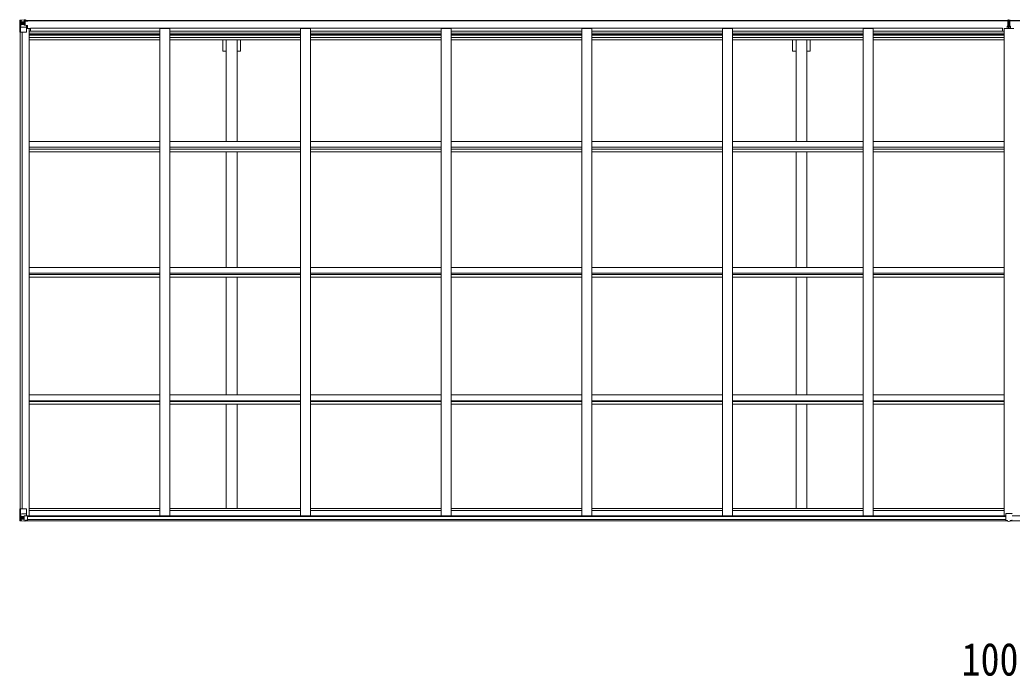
# Model space of a CAD drawing. Units: millimetres at full size; details may follow other scales. Extents: x -9783 to 9892, y -6828 to 6752.
# Drawn here: x -3052 to 1998, y 884 to 4225 of the extents above; entities that cross this region are included whole.
import ezdxf
from ezdxf.enums import TextEntityAlignment as Align

# ---------------------------------------------------------------- set-up
doc = ezdxf.new("R2010")
doc.units = ezdxf.units.MM
doc.header["$LTSCALE"] = 35
for name, color, linetype, lineweight in [('0-1_本体', 4, 'Continuous', 9), ('0-2_部品', 7, 'Continuous', 9), ('0-A_寸法', 6, 'Continuous', 9)]:
    doc.layers.add(name, color=color, linetype=linetype, lineweight=lineweight)
doc.styles.add('ＭＳ ゴシック', font='')
doc.styles.get('ＭＳ ゴシック').set_extended_font_data('MS Gothic')

msp = doc.modelspace()

# ---------------------------------------------------------------- linework, layer by layer
at = {"layer": '0-1_本体'}
for p, q in [((-3028.64, 4222.19), (1975.36, 4222.19)), ((-3028.64, 4220.13), (1975.36, 4220.13)), ((6992.36, 4222.19), (1988.36, 4222.19)), ((6992.36, 4220.13), (1988.36, 4220.13)), ((-3050.14, 1736.33), (-3050.14, 4161.42)), ((-3041.14, 1736.33), (-3041.14, 4161.42)), ((-3040.44, 1736.33), (-3040.44, 4161.42)), ((-3018.14, 4180.5), (-3005.14, 4180.5)), ((-3005.14, 1699.98), (-3005.14, 4180.5)), ((-3005.14, 4166.85), (-2339.14, 4166.85)), ((-3005.14, 4157.49), (-2339.14, 4157.49)), ((-3005.14, 4150.41), (-2339.14, 4150.41)), ((-3005.14, 4146.63), (-2339.14, 4146.63)), ((-2997.64, 4181.92), (1949.36, 4181.92)), ((-2997.64, 4166.85), (-2997.64, 4181.92)), ((-2339.14, 4180.08), (-2289.14, 4180.08)), ((-2339.14, 1699.98), (-2339.14, 4180.08)), ((-2289.14, 1699.98), (-2289.14, 4180.08)), ((-2289.14, 4166.85), (-1623.14, 4166.85)), ((-2289.14, 4157.49), (-1623.14, 4157.49)), ((-2289.14, 4150.41), (-1623.14, 4150.41)), ((-2289.14, 4146.63), (-1623.14, 4146.63)), ((-1623.14, 4180.08), (-1573.14, 4180.08)), ((-1623.14, 1699.98), (-1623.14, 4180.08)), ((-1573.14, 1699.98), (-1573.14, 4180.08)), ((-1573.14, 4166.85), (-907.14, 4166.85)), ((-1573.14, 4157.49), (-907.14, 4157.49)), ((-1573.14, 4150.41), (-907.14, 4150.41)), ((-1573.14, 4146.63), (-907.14, 4146.63)), ((-907.14, 4180.08), (-857.14, 4180.08)), ((-907.14, 1699.98), (-907.14, 4180.08)), ((-857.14, 1699.98), (-857.14, 4180.08)), ((-857.14, 4166.85), (-191.14, 4166.85)), ((-857.14, 4157.49), (-191.14, 4157.49)), ((-857.14, 4150.41), (-191.14, 4150.41)), ((-857.14, 4146.63), (-191.14, 4146.63)), ((-191.14, 4180.08), (-141.14, 4180.08)), ((-191.14, 1699.98), (-191.14, 4180.08)), ((-141.14, 1699.98), (-141.14, 4180.08)), ((-141.14, 4166.85), (524.86, 4166.85)), ((-141.14, 4157.49), (524.86, 4157.49)), ((-141.14, 4150.41), (524.86, 4150.41)), ((-141.14, 4146.63), (524.86, 4146.63)), ((524.86, 4180.08), (574.86, 4180.08)), ((524.86, 1699.98), (524.86, 4180.08)), ((574.86, 1699.98), (574.86, 4180.08)), ((574.86, 4166.85), (1240.86, 4166.85)), ((574.86, 4157.49), (1240.86, 4157.49)), ((574.86, 4150.41), (1240.86, 4150.41)), ((574.86, 4146.63), (1240.86, 4146.63)), ((1240.86, 4180.08), (1290.86, 4180.08)), ((1240.86, 1699.98), (1240.86, 4180.08)), ((1290.86, 1699.98), (1290.86, 4180.08)), ((1290.86, 4166.85), (1956.86, 4166.85)), ((1290.86, 4157.49), (1956.86, 4157.49)), ((1290.86, 4150.41), (1956.86, 4150.41)), ((1290.86, 4146.63), (1956.86, 4146.63)), ((1949.36, 4166.85), (1949.36, 4181.92)), ((1956.86, 4180.08), (2006.86, 4180.08)), ((1956.86, 1699.98), (1956.86, 4180.08)), ((-3005.14, 4135.28), (-2339.14, 4135.28)), ((-3005.14, 4122.46), (-2339.14, 4122.46)), ((-2289.14, 4135.28), (-1623.14, 4135.28)), ((-2289.14, 4122.46), (-1623.14, 4122.46)), ((-2001.64, 3605), (-2001.64, 4122.46)), ((-1946.64, 3605), (-1946.64, 4122.46)), ((-1928.94, 4066.19), (-1928.94, 4122.46)), ((-1573.14, 4135.28), (-907.14, 4135.28)), ((-1573.14, 4122.46), (-907.14, 4122.46)), ((-857.14, 4135.28), (-191.14, 4135.28)), ((-857.14, 4122.46), (-191.14, 4122.46)), ((-141.14, 4135.28), (524.86, 4135.28)), ((-141.14, 4122.46), (524.86, 4122.46)), ((574.86, 4135.28), (1240.86, 4135.28)), ((574.86, 4122.46), (1240.86, 4122.46)), ((880.66, 4066.19), (880.66, 4122.46)), ((898.36, 3605), (898.36, 4122.46)), ((953.36, 3605), (953.36, 4122.46)), ((971.06, 4066.19), (971.06, 4122.46)), ((1290.86, 4135.28), (1956.86, 4135.28)), ((1290.86, 4122.46), (1956.86, 4122.46)), ((-1928.94, 4066.19), (-1946.64, 4066.19)), ((898.36, 4066.19), (880.66, 4066.19)), ((971.06, 4066.19), (953.36, 4066.19)), ((-3005.14, 3605), (-2339.14, 3605)), ((-2289.14, 3605), (-1623.14, 3605)), ((-1573.14, 3605), (-907.14, 3605)), ((-857.14, 3605), (-191.14, 3605)), ((-141.14, 3605), (524.86, 3605)), ((574.86, 3605), (1240.86, 3605)), ((1290.86, 3605), (1956.86, 3605)), ((-3005.14, 3576.04), (-2339.14, 3576.04)), ((-3005.14, 3565.88), (-2339.14, 3565.88)), ((-3005.14, 3553.05), (-2339.14, 3553.05)), ((-2289.14, 3576.04), (-1623.14, 3576.04)), ((-2289.14, 3565.88), (-1623.14, 3565.88)), ((-2289.14, 3553.05), (-1623.14, 3553.05)), ((-2001.64, 2964.54), (-2001.64, 3553.05)), ((-1946.64, 2964.54), (-1946.64, 3553.05)), ((-1573.14, 3576.04), (-907.14, 3576.04)), ((-1573.14, 3565.88), (-907.14, 3565.88)), ((-1573.14, 3553.05), (-907.14, 3553.05)), ((-857.14, 3576.04), (-191.14, 3576.04)), ((-857.14, 3565.88), (-191.14, 3565.88)), ((-857.14, 3553.05), (-191.14, 3553.05)), ((-141.14, 3576.04), (524.86, 3576.04)), ((-141.14, 3565.88), (524.86, 3565.88)), ((-141.14, 3553.05), (524.86, 3553.05)), ((574.86, 3576.04), (1240.86, 3576.04)), ((574.86, 3565.88), (1240.86, 3565.88)), ((574.86, 3553.05), (1240.86, 3553.05)), ((898.36, 2964.54), (898.36, 3553.05)), ((953.36, 2964.54), (953.36, 3553.05)), ((1290.86, 3576.04), (1956.86, 3576.04)), ((1290.86, 3565.88), (1956.86, 3565.88)), ((1290.86, 3553.05), (1956.86, 3553.05)), ((-3005.14, 2964.54), (-2339.14, 2964.54)), ((-3005.14, 2935.1), (-2339.14, 2935.1)), ((-2289.14, 2964.54), (-1623.14, 2964.54)), ((-2289.14, 2935.1), (-1623.14, 2935.1)), ((-1573.14, 2964.54), (-907.14, 2964.54)), ((-1573.14, 2935.1), (-907.14, 2935.1)), ((-857.14, 2964.54), (-191.14, 2964.54)), ((-857.14, 2935.1), (-191.14, 2935.1)), ((-141.14, 2964.54), (524.86, 2964.54)), ((-141.14, 2935.1), (524.86, 2935.1)), ((574.86, 2964.54), (1240.86, 2964.54)), ((574.86, 2935.1), (1240.86, 2935.1)), ((1290.86, 2964.54), (1956.86, 2964.54)), ((1290.86, 2935.1), (1956.86, 2935.1)), ((-3005.14, 2927.96), (-2339.14, 2927.96)), ((-3005.14, 2915), (-2339.14, 2915)), ((-2289.14, 2927.96), (-1623.14, 2927.96)), ((-2289.14, 2915), (-1623.14, 2915)), ((-2001.64, 2315.71), (-2001.64, 2915)), ((-1946.64, 2315.71), (-1946.64, 2915)), ((-1573.14, 2927.96), (-907.14, 2927.96)), ((-1573.14, 2915), (-907.14, 2915)), ((-857.14, 2927.96), (-191.14, 2927.96)), ((-857.14, 2915), (-191.14, 2915)), ((-141.14, 2927.96), (524.86, 2927.96)), ((-141.14, 2915), (524.86, 2915)), ((574.86, 2927.96), (1240.86, 2927.96)), ((574.86, 2915), (1240.86, 2915)), ((898.36, 2315.71), (898.36, 2915)), ((953.36, 2315.71), (953.36, 2915)), ((1290.86, 2927.96), (1956.86, 2927.96)), ((1290.86, 2915), (1956.86, 2915)), ((-3005.14, 2315.71), (-2339.14, 2315.71)), ((-3005.14, 2285.92), (-2339.14, 2285.92)), ((-3005.14, 2282.04), (-2339.14, 2282.04)), ((-2289.14, 2315.71), (-1623.14, 2315.71)), ((-2289.14, 2285.92), (-1623.14, 2285.92)), ((-2289.14, 2282.04), (-1623.14, 2282.04)), ((-1573.14, 2315.71), (-907.14, 2315.71)), ((-1573.14, 2285.92), (-907.14, 2285.92)), ((-1573.14, 2282.04), (-907.14, 2282.04)), ((-857.14, 2315.71), (-191.14, 2315.71)), ((-857.14, 2285.92), (-191.14, 2285.92)), ((-857.14, 2282.04), (-191.14, 2282.04)), ((-141.14, 2315.71), (524.86, 2315.71)), ((-141.14, 2285.92), (524.86, 2285.92)), ((-141.14, 2282.04), (524.86, 2282.04)), ((574.86, 2315.71), (1240.86, 2315.71)), ((574.86, 2285.92), (1240.86, 2285.92)), ((574.86, 2282.04), (1240.86, 2282.04)), ((1290.86, 2315.71), (1956.86, 2315.71)), ((1290.86, 2285.92), (1956.86, 2285.92)), ((1290.86, 2282.04), (1956.86, 2282.04)), ((-3005.11, 2269.02), (-2339.11, 2269.02)), ((-2289.11, 2269.02), (-1623.11, 2269.02)), ((-2001.64, 1737.2), (-2001.64, 2269.02)), ((-1946.64, 1737.2), (-1946.64, 2269.02)), ((-1573.11, 2269.02), (-907.11, 2269.02)), ((-857.11, 2269.02), (-191.11, 2269.02)), ((-141.11, 2269.02), (524.89, 2269.02)), ((574.89, 2269.02), (1240.89, 2269.02)), ((898.36, 1737.2), (898.36, 2269.02)), ((953.36, 1737.2), (953.36, 2269.02)), ((1290.89, 2269.02), (1956.89, 2269.02)), ((-3005.14, 1737.2), (-2339.14, 1737.2)), ((-3005.14, 1728.08), (-2339.14, 1728.08)), ((-2289.14, 1737.2), (-1623.14, 1737.2)), ((-2289.14, 1728.08), (-1623.14, 1728.08)), ((-1573.14, 1737.2), (-907.14, 1737.2)), ((-1573.14, 1728.08), (-907.14, 1728.08)), ((-857.14, 1737.2), (-191.14, 1737.2)), ((-857.14, 1728.08), (-191.14, 1728.08)), ((-141.14, 1737.2), (524.86, 1737.2)), ((-141.14, 1728.08), (524.86, 1728.08)), ((574.86, 1737.2), (1240.86, 1737.2)), ((574.86, 1728.08), (1240.86, 1728.08)), ((1290.86, 1737.2), (1956.86, 1737.2)), ((1290.86, 1728.08), (1956.86, 1728.08)), ((-3023.64, 1674.53), (1975.36, 1674.53)), ((-3014.18, 1699.98), (1965.91, 1699.98)), ((-3013.64, 1697.62), (1965.36, 1697.62)), ((-3013.64, 1681.96), (1965.36, 1681.96)), ((6987.36, 1674.53), (1988.36, 1674.53)), ((6977.9, 1699.98), (1997.82, 1699.98))]:
    msp.add_line(p, q, dxfattribs=at)
msp.add_lwpolyline([(-2001.64, 4066.19), (-2019.34, 4066.19), (-2019.34, 4122.46)], dxfattribs=at)
at = {"layer": '0-2_部品'}
for p, q in [((-3052.14, 4222.13), (-3052.14, 4222.09)), ((-3051.2, 4223.13), (-3051.2, 4223.13)), ((-3051.2, 4223.09), (-3051.2, 4223.13)), ((-3042.23, 4223.52), (-3050.15, 4223.05)), ((-3049.29, 4222.08), (-3049.29, 4222.01)), ((-3049.29, 4161.42), (-3049.29, 4222.01)), ((-3048.75, 4188.3), (-3044.6, 4200.39)), ((-3045.32, 4218.63), (-3048.06, 4222.3)), ((-3044.47, 4215.12), (-3042.14, 4215.18)), ((-3044.47, 4201.65), (-3044.47, 4215.12)), ((-3042.14, 4201.62), (-3044.47, 4201.65)), ((-3030.14, 4224.31), (-3042.14, 4223.52)), ((-3042.14, 4215.18), (-3030.14, 4215.18)), ((-3042.14, 4201.62), (-3030.14, 4201.62)), ((-3042.14, 4201.62), (-3042.14, 4201.62)), ((-3036.66, 4207.98), (-3036.66, 4207.02)), ((-3031.14, 4215.18), (-3030.14, 4215.18)), ((-3023.64, 4224.82), (-3030.14, 4224.42)), ((-3030.14, 4198.33), (-3030.14, 4224.42)), ((-3030.14, 4223.54), (-3023.64, 4223.94)), ((-3028.64, 4218.72), (-3030.14, 4218.72)), ((-3028.64, 4215.18), (-3030.14, 4215.18)), ((-3028.64, 4201.62), (-3030.14, 4201.62)), ((-3029.31, 4198.07), (-3018.96, 4196.41)), ((-3029.31, 4197.43), (-3029.31, 4198.07)), ((-3018.96, 4195.78), (-3029.31, 4197.43)), ((-3023.64, 4223.01), (-3028.64, 4222.92)), ((-3028.14, 4218.36), (-3028.64, 4218.36)), ((-3024.64, 4213.42), (-3028.64, 4213.42)), ((-3024.64, 4205.22), (-3028.64, 4205.22)), ((-3028.53, 4217.05), (-3024.64, 4217.05)), ((-3028.14, 4219.38), (-3028.14, 4217.43)), ((-3020.14, 4219.38), (-3028.14, 4219.38)), ((-3020.14, 4219.36), (-3028.14, 4219.36)), ((-3018.14, 4217.51), (-3028.14, 4217.43)), ((-3028.14, 4217.26), (-3028.14, 4217.43)), ((-3028.14, 4217.43), (-3028.14, 4217.43)), ((-3024.64, 4197.32), (-3024.64, 4217.29)), ((-3023.64, 4223.94), (-3023.64, 4224.82)), ((-3023.64, 4223.42), (-3023.64, 4223.94)), ((-3023.64, 4223.42), (-3023.64, 4223.01)), ((-3023.64, 4223.01), (-3023.64, 4222.19)), ((-3018.96, 4196.41), (-3018.96, 4195.78)), ((-3018.68, 4196.34), (-3014.64, 4196.3)), ((-3018.64, 4222.62), (-3018.64, 4222.19)), ((-3018.34, 4222.62), (-3018.64, 4222.62)), ((-3018.34, 4222.62), (-3016.65, 4222.19)), ((-3018.14, 4219.12), (-3013.14, 4219.12)), ((-3018.14, 4217.51), (-3018.14, 4219.12)), ((-3018.14, 4162.42), (-3018.14, 4195.52)), ((-3013.64, 4196.29), (-3014.64, 4196.3)), ((-3014.64, 4194.57), (-3013.64, 4194.57)), ((-3013.64, 4181.11), (-3013.64, 4196.29)), ((-3013.14, 4220.13), (-3013.14, 4219.12)), ((-3013.14, 4219.12), (-3012.14, 4219.12)), ((-3012.14, 4219.12), (-3012.14, 4220.13)), ((-3012.14, 4219.12), (-3012.14, 4217.56)), ((-3012.14, 4217.44), (-3012.14, 4217.56)), ((1973.36, 4192.85), (1980.36, 4192.91)), ((1975.36, 4223.91), (1980.21, 4224.21)), ((1975.36, 4220.91), (1975.36, 4223.91)), ((1980.36, 4221.21), (1975.36, 4220.91)), ((1975.36, 4219.41), (1975.36, 4220.91)), ((1976.36, 4218.41), (1980.36, 4218.41)), ((1976.36, 4216.58), (1976.36, 4218.41)), ((1976.36, 4216.58), (1980.36, 4216.51)), ((1976.36, 4212.98), (1976.36, 4216.58)), ((1976.36, 4212.98), (1980.36, 4212.91)), ((1976.36, 4204.74), (1976.36, 4212.98)), ((1976.36, 4204.74), (1980.36, 4204.71)), ((1976.36, 4192.88), (1976.36, 4204.74)), ((1980.21, 4224.21), (1981.86, 4224.31)), ((1981.86, 4221.3), (1980.36, 4221.21)), ((1980.36, 4218.41), (1980.36, 4221.21)), ((1980.36, 4218.41), (1980.36, 4207.69)), ((1980.36, 4207.69), (1983.36, 4207.69)), ((1980.36, 4200.62), (1980.36, 4207.69)), ((1980.36, 4200.62), (1983.36, 4200.62)), ((1980.36, 4190.98), (1980.36, 4200.62)), ((1981.86, 4224.31), (1981.86, 4221.3)), ((1988.36, 4220.9), (1981.86, 4221.3)), ((1983.36, 4218.41), (1987.36, 4218.41)), ((1983.36, 4218.41), (1983.36, 4207.69)), ((1983.36, 4216.51), (1987.36, 4216.51)), ((1983.36, 4200.62), (1983.36, 4207.69)), ((1983.36, 4190.98), (1983.36, 4200.62)), ((1990.36, 4192.35), (1983.36, 4192.41)), ((1987.36, 4216.51), (1987.36, 4218.41)), ((1987.36, 4192.88), (1987.36, 4204.71)), ((1988.36, 4219.41), (1988.36, 4220.9)), ((1990.36, 4191.47), (1990.36, 4192.35)), ((-3049.29, 4161.42), (-3019.14, 4161.42)), ((-3048.75, 4188.3), (-3042.14, 4188.09)), ((-3042.14, 4188.09), (-3018.14, 4188.09)), ((-3013.64, 4184.42), (-3018.14, 4184.42)), ((-2997.64, 4181.11), (-3018.14, 4181.11)), ((1973.36, 4191.47), (1980.36, 4191.41)), ((1973.36, 4180.08), (1973.36, 4190.97)), ((1980.36, 4190.98), (1983.36, 4190.98)), ((1980.36, 4183.91), (1980.36, 4190.98)), ((1980.36, 4183.91), (1983.36, 4183.91)), ((1980.36, 4183.91), (1980.36, 4180.08)), ((1983.36, 4183.91), (1983.36, 4190.98)), ((1983.36, 4183.91), (1983.36, 4180.08)), ((1990.36, 4180.08), (1990.36, 4190.97)), ((-3052.14, 1736.33), (-3019.14, 1736.33)), ((-3052.14, 1675.62), (-3052.14, 1736.33)), ((-3049.29, 1736.33), (-3049.29, 1675.74)), ((-3018.14, 1735.33), (-3018.14, 1702.23)), ((-3051.2, 1674.66), (-3051.2, 1674.61)), ((-3042.23, 1674.23), (-3050.15, 1674.7)), ((-3049.29, 1675.67), (-3049.29, 1675.74)), ((-3048.75, 1709.44), (-3042.14, 1709.66)), ((-3048.75, 1709.44), (-3044.6, 1697.36)), ((-3045.32, 1679.12), (-3048.06, 1675.45)), ((-3042.14, 1696.13), (-3044.47, 1696.09)), ((-3044.47, 1696.09), (-3044.47, 1682.62)), ((-3044.47, 1682.62), (-3042.14, 1682.56)), ((-3042.14, 1709.66), (-3018.14, 1709.66)), ((-3042.14, 1696.13), (-3042.14, 1696.13)), ((-3030.14, 1696.13), (-3042.14, 1696.13)), ((-3042.14, 1682.57), (-3030.14, 1682.57)), ((-3030.14, 1673.44), (-3042.14, 1674.22)), ((-3037.62, 1689.77), (-3037.62, 1690.73)), ((-3030.14, 1700.11), (-3023.64, 1700.11)), ((-3030.14, 1700.11), (-3030.14, 1673.33)), ((-3018.96, 1701.97), (-3029.31, 1700.31)), ((-3029.31, 1700.31), (-3029.31, 1700.11)), ((-3026.61, 1700.11), (-3018.96, 1701.33)), ((-3023.64, 1700.11), (-3014.64, 1700.08)), ((-3023.64, 1672.93), (-3023.64, 1678.87)), ((-3014.64, 1678.3), (-3023.64, 1678.24)), ((-3018.96, 1701.33), (-3018.96, 1701.97)), ((-3013.64, 1699.17), (-3013.64, 1679.02)), ((1965.36, 1678.07), (1965.36, 1710.39)), ((1965.36, 1678.07), (1965.37, 1678.03)), ((1997.36, 1711.39), (1966.36, 1711.39)), ((1975.36, 1677.3), (1966.36, 1677.35)), ((1988.36, 1677.3), (1997.36, 1677.35))]:
    msp.add_line(p, q, dxfattribs=at)
for points in [[(-3052.14, 4222.09), (-3052.14, 4161.42), (-3049.29, 4161.42)], [(-3051.2, 4223.13), (-3042.14, 4223.69), (-3030.14, 4224.42)], [(-3038.58, 4208.94), (-3039.54, 4208.94), (-3039.54, 4209.9), (-3038.58, 4209.9)], [(-3037.62, 4210.86), (-3037.62, 4211.82), (-3036.66, 4211.82), (-3036.66, 4210.86)], [(-3036.66, 4207.02), (-3037.62, 4207.02), (-3037.62, 4207.98)], [(-3035.7, 4209.9), (-3034.74, 4209.9), (-3034.74, 4208.94), (-3035.7, 4208.94)], [(-3023.64, 4223.42), (-3028.64, 4223.42), (-3028.64, 4197.96)], [(-3028.14, 4218.36), (-3020.14, 4218.36), (-3020.14, 4220.13)], [(-3013.14, 4217.39), (-3028.14, 4217.26), (-3028.14, 4217.26)], [(-3018.14, 4217.51), (-3018.14, 4217.5), (-3012.14, 4217.56)], [(-3014.64, 4196.3), (-3014.64, 4194.57), (-3018.14, 4194.55)], [(1980.36, 4192.41), (1973.36, 4192.35), (1973.36, 4192.85)], [(1980.36, 4190.91), (1973.36, 4190.97), (1973.36, 4191.47), (1973.36, 4192.35)], [(1981.86, 4224.31), (1988.36, 4223.91), (1988.36, 4220.9)], [(1983.36, 4212.91), (1987.36, 4212.91), (1987.36, 4216.51)], [(1983.36, 4204.71), (1987.36, 4204.71), (1987.36, 4212.91)], [(1983.36, 4192.91), (1990.36, 4192.85), (1990.36, 4192.35)], [(1983.36, 4191.41), (1990.36, 4191.47), (1990.36, 4190.97), (1983.36, 4190.91)], [(-3051.2, 1674.61), (-3042.14, 1674.06), (-3023.64, 1672.93)], [(-3038.58, 1687.85), (-3039.54, 1687.85), (-3039.54, 1688.81), (-3038.58, 1688.81)], [(-3037.62, 1690.73), (-3036.66, 1690.73), (-3036.66, 1689.77)], [(-3036.66, 1686.89), (-3036.66, 1685.93), (-3037.62, 1685.93), (-3037.62, 1686.89)], [(-3035.7, 1688.81), (-3034.74, 1688.81), (-3034.74, 1687.85), (-3035.7, 1687.85)], [(-3013.64, 1679.02), (-3013.65, 1678.91), (-3023.64, 1678.87)], [(1981.86, 1671.87), (1975.36, 1672.27), (1975.36, 1677.3)], [(1981.86, 1671.87), (1988.36, 1672.27), (1988.36, 1677.3)]]:
    msp.add_lwpolyline(points, dxfattribs=at)
for centre in [(-3037.14, 4209.42), (-3037.14, 1688.33)]:
    msp.add_circle(centre, 5.3, dxfattribs=at)
for centre, radius, start, end in [((-3051.14, 4222.14), 1, 93.50017, 180.00079), ((-3051.14, 4222.13), 0.999, 93.4424, 179.95083), ((-3051.14, 4222.09), 0.999, 93.4424, 179.95083), ((-3049.98, 4235.74), 12.7, 269.24466, 275.10311), ((-3048.01, 4222.13), 1.28, 131.17831, 182.45895), ((-3038.58, 4210.86), 0.96, 270, 0), ((-3038.58, 4207.98), 0.96, 0, 90), ((-3035.7, 4210.86), 0.96, 180, 270), ((-3035.7, 4207.98), 0.96, 90, 180), ((-3029.2, 4199), 0.937, 182.32209, 263.26766), ((-3029.2, 4198.36), 0.937, 182.32209, 263.26766), ((-3028.14, 4219.88), 0.5, 179.99802, 269.99691), ((-3028.14, 4219.86), 0.5, 180.00109, 270.00109), ((-3028.14, 4216.93), 0.5, 90.52895, 180.04464), ((-3028.12, 4216.75), 0.513, 91.88028, 181.04707), ((-3019.07, 4195.48), 0.937, 2.32209, 83.26766), ((-3019.07, 4194.85), 0.937, 2.32209, 83.26766), ((-3013, 4225.08), 7.69, 268.96999, 276.43426), ((1976.36, 4219.41), 1, 180, 270), ((1987.36, 4219.41), 1, 270, 0), ((-3019.14, 4162.42), 1, 270, 0), ((-3019.14, 1735.33), 1, 0, 90), ((-3051.14, 1675.65), 0.999, 180.04917, 266.5576), ((-3051.14, 1675.62), 0.999, 180.04917, 266.5576), ((-3051.14, 1675.61), 1, 179.99921, 266.49983), ((-3049.98, 1662.01), 12.7, 84.89689, 90.75534), ((-3048.01, 1675.62), 1.28, 177.54105, 228.82169), ((-3038.58, 1689.77), 0.96, 270, 0), ((-3038.58, 1686.89), 0.96, 0, 90), ((-3035.7, 1689.77), 0.96, 180, 270), ((-3035.7, 1686.89), 0.96, 90, 180), ((-3029.2, 1699.38), 0.937, 96.73234, 129.06602), ((-3019.07, 1702.9), 0.937, 276.73234, 357.67791), ((-3019.07, 1702.26), 0.937, 276.73234, 357.67791), ((1966.36, 1710.39), 1, 90, 180), ((1997.36, 1710.39), 1, 0, 90)]:
    msp.add_arc(centre, radius, start, end, dxfattribs=at)
for centre, major_axis, ratio, start_param, end_param in [((-2850.2, 4235.44), (201, 12.36), 0.060933, 3.1373463, 3.1378449), ((-3049.2, 4223.21), (2, 0.12), 0.060933, 3.1378449, 4.2119296), ((-3049.01, 4220.11), (-0.02, 3), 0.466854, 5.5234897, 6.1575023), ((-3047.34, 4215.04), (0.03, 5), 0.573921, 4.7320603, 5.5159136), ((-3045.87, 4201.67), (0, 3), 0.468246, 4.2703918, 4.7058971), ((-3123.89, 4215.18), (81.75, 0), 0.061163, 0, 0.0007725), ((1980.39, 4221.21), (0.18, -2.99), 0.008711, 3.1415927, 4.7113235), ((1808.49, 4210.7), (171.87, 10.52), 0.017422, 6.2821194, 6.2831848), ((-3048.03, 4190.65), (0.85, 2.32), 0.403757, 2.3087461, 3.2744049), ((-3049.2, 1674.54), (2, -0.12), 0.060933, 2.0712557, 3.1453404), ((-2850.2, 1662.3), (201, -12.36), 0.060933, 3.1453404, 3.145839), ((-3048.03, 1707.1), (0.85, -2.32), 0.403757, 3.0087805, 3.9744392), ((-3049.01, 1677.63), (-0.02, -3), 0.466854, 0.125683, 0.7596956), ((-3047.34, 1682.7), (0.03, -5), 0.573921, 0.7672717, 1.551125), ((-3045.87, 1696.07), (0, -3), 0.468246, 1.5772882, 2.0127935), ((-3123.89, 1682.57), (81.75, 0), 0.061163, 6.2824128, 6.2831853), ((-3014.64, 1699.17), (1, -0.021), 0.906239, 0.0187047, 1.589501), ((-3014.64, 1679.01), (1, 0.012), 0.707053, 4.7036637, 6.124411), ((1966.36, 1678.06), (1, -0.012), 0.707053, 3.2044821, 4.7211143), ((1997.36, 1678.06), (-1, -0.012), 0.707053, 1.562071, 3.0787032)]:
    msp.add_ellipse(centre, major_axis=major_axis, ratio=ratio, start_param=start_param, end_param=end_param, dxfattribs=at)

# ---------------------------------------------------------------- texts
at = {"layer": '0-A_寸法', "color": 7, "style": 'ＭＳ ゴシック', "width": 0.85}
msp.add_text('10064', height=166.8, dxfattribs=at).set_placement((1741.24, 836.89), align=Align.BOTTOM_LEFT)

doc.saveas('drawing.dxf')
